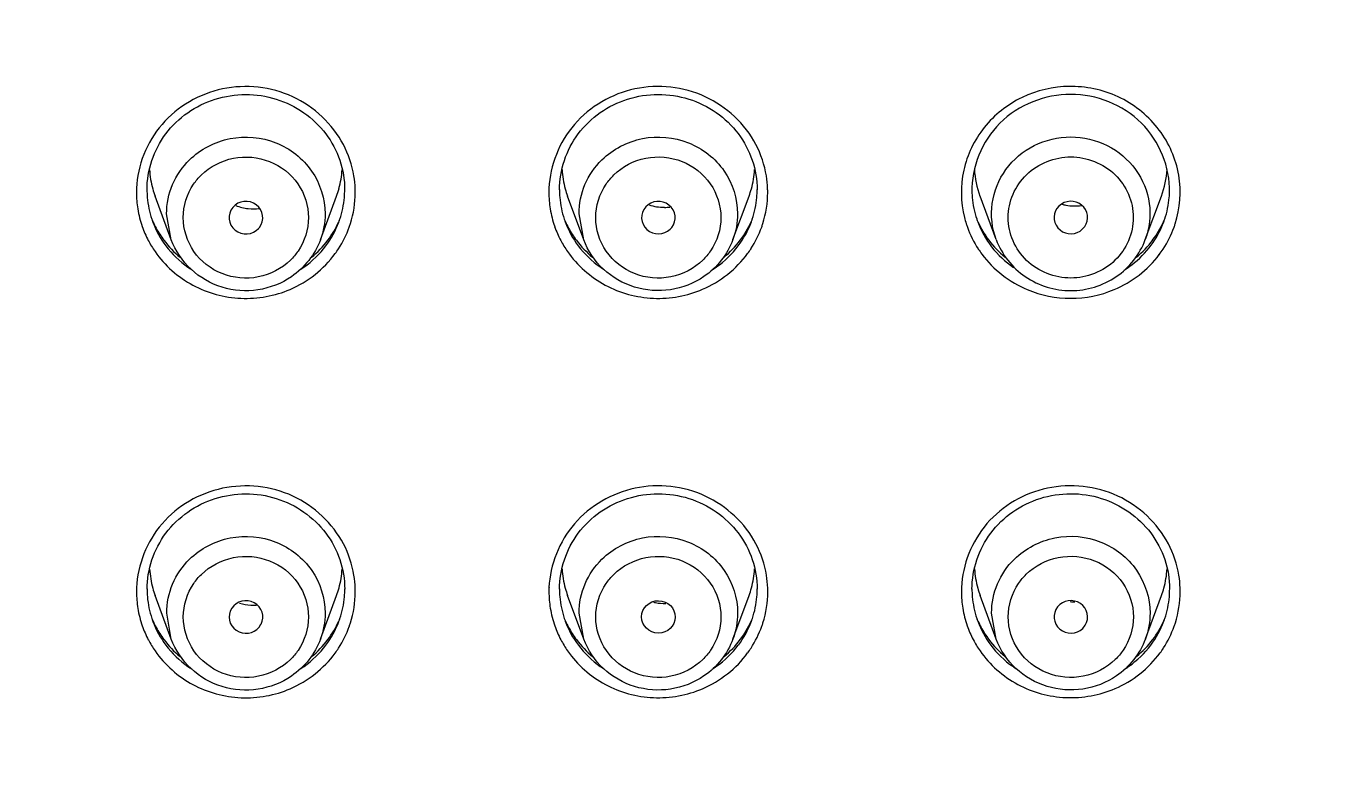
# Model space of a CAD drawing. Extents: x 4680 to 5808, y -3 to 824.
# Drawn here: x 5164.61 to 5188.1, y 553.09 to 566.32 of the extents above; entities that cross this region are included whole.
import ezdxf

# ---------------------------------------------------------------- set-up
doc = ezdxf.new("R2010")
doc.units = 0
doc.header["$LTSCALE"] = 4
doc.header["$MEASUREMENT"] = 0
for name, color, linetype in [('F3A55-R01_DXF_CONTINUOUS_LINE', 7, 'CONTINUOUS'), ('F3A55-R02_DXF_CONTINUOUS_LINE', 7, 'CONTINUOUS'), ('F3A55-R05_DXF_CONTINUOUS_LINE', 7, 'CONTINUOUS')]:
    doc.layers.add(name, color=color, linetype=linetype)

msp = doc.modelspace()

# ---------------------------------------------------------------- linework, layer by layer
at = {"layer": 'F3A55-R01_DXF_CONTINUOUS_LINE', "color": 9, "linetype": 'Continuous'}
for points, knots in [([(5187.683, 604.417), (5183.371, 603.715), (5174.882, 601.443), (5163.15, 595.555), (5152.916, 587.443), (5144.631, 577.453), (5138.656, 566.014), (5135.251, 553.619), (5134.573, 540.813), (5135.953, 532.367), (5137.082, 528.278)], [0, 0, 0, 0, 0.127245, 0.253926, 0.379838, 0.504912, 0.629214, 0.752955, 0.876432, 1, 1, 1, 1]), ([(5135.602, 541.572), (5135.6, 548.632), (5138.217, 562.934), (5149.489, 581.599), (5166.643, 595.356), (5180.629, 600.144), (5187.793, 601.309)], [0, 0, 0, 0, 0.246659, 0.495141, 0.746379, 1, 1, 1, 1]), ([(5136.653, 541.394), (5136.652, 545.286), (5137.446, 553.103), (5140.973, 564.353), (5146.701, 574.72), (5154.403, 583.801), (5163.787, 591.248), (5178.025, 598.619), (5198.143, 602.507), (5218.262, 598.624), (5232.504, 591.262), (5241.888, 583.814), (5249.597, 574.74), (5255.327, 564.374), (5258.858, 553.126), (5259.654, 545.309), (5259.654, 541.417)], [0, 0, 0, 0, 0.061575, 0.123304, 0.185315, 0.247693, 0.310467, 0.373601, 0.500005, 0.626397, 0.689539, 0.752312, 0.814687, 0.876699, 0.938429, 1, 1, 1, 1]), ([(5166.685, 591.426), (5162.497, 588.957), (5154.713, 583.009), (5145.598, 571.582), (5139.605, 558.349), (5137.939, 548.815), (5137.716, 544.051)], [0, 0, 0, 0, 0.252628, 0.50328, 0.752188, 1, 1, 1, 1])]:
    msp.add_open_spline(points, degree=3, knots=knots, dxfattribs=at)
at = {"layer": 'F3A55-R02_DXF_CONTINUOUS_LINE', "color": 7, "linetype": 'Continuous'}
for p, q in [((5166.88, 562.812), (5166.88, 562.811)), ((5170.218, 562.812), (5170.218, 562.812)), ((5174.28, 562.813), (5174.28, 562.812)), ((5177.618, 562.813), (5177.618, 562.813)), ((5166.881, 555.648), (5166.881, 555.647)), ((5170.219, 555.647), (5170.219, 555.648)), ((5174.281, 555.649), (5174.281, 555.648)), ((5177.619, 555.648), (5177.619, 555.649)), ((5181.681, 555.65), (5181.681, 555.649)), ((5185.019, 555.65), (5185.019, 555.65))]:
    msp.add_line(p, q, dxfattribs=at)
at = {"layer": 'F3A55-R02_DXF_CONTINUOUS_LINE', "color": 9, "linetype": 'Continuous'}
for centre, radius, start, end in [((5183.349, 563.247), 1.997, 89.3865, 90.6269), ((5168.666, 563.341), 1.846, 2.0953, 9.2557), ((5176.066, 563.342), 1.846, 2.0953, 9.2557), ((5168.408, 563.341), 1.822, 177.6268, 180.006), ((5168.431, 563.342), 1.845, 180.0194, 189.2553), ((5168.654, 563.344), 1.858, 342.435, 359.9351), ((5168.676, 563.341), 1.836, 0.009, 2.0923), ((5175.808, 563.342), 1.822, 177.6268, 180.006), ((5175.831, 563.343), 1.845, 180.0194, 189.2553), ((5176.054, 563.345), 1.858, 342.435, 359.9351), ((5176.076, 563.342), 1.836, 0.009, 2.0923), ((5168.439, 563.344), 1.853, 189.275, 199.2994), ((5175.839, 563.345), 1.853, 189.275, 199.2994), ((5168.479, 563.408), 1.707, 200.4686, 216.8922), ((5168.619, 563.408), 1.707, 323.1239, 339.5476), ((5168.667, 563.341), 1.845, 340.3872, 342.4037), ((5175.879, 563.409), 1.707, 200.4686, 216.8922), ((5176.019, 563.409), 1.707, 323.1239, 339.5476), ((5176.067, 563.342), 1.845, 340.3658, 342.4037), ((5183.234, 563.344), 1.849, 194.159, 197.7413), ((5183.232, 563.343), 1.846, 197.7439, 199.7641), ((5183.421, 563.409), 1.705, 323.5496, 339.5798), ((5183.465, 563.344), 1.847, 340.1961, 341.2587), ((5183.467, 563.343), 1.845, 341.2591, 342.2153), ((5168.456, 563.35), 1.872, 199.3123, 207.6564), ((5168.633, 563.354), 1.881, 327.0777, 340.3436), ((5175.856, 563.351), 1.872, 199.3123, 207.6564), ((5176.033, 563.355), 1.881, 327.0777, 340.3225), ((5183.268, 563.358), 1.885, 199.8093, 213.1414), ((5183.43, 563.358), 1.885, 326.7876, 340.1484), ((5168.468, 563.357), 1.885, 207.6802, 214.8175), ((5168.627, 563.359), 1.889, 323.8226, 327.0761), ((5175.868, 563.358), 1.885, 207.6802, 214.8175), ((5176.027, 563.36), 1.889, 323.8226, 327.0761), ((5183.272, 563.36), 1.889, 213.1406, 216.5846), ((5183.382, 563.441), 1.755, 307.3347, 323.4657), ((5183.425, 563.361), 1.891, 323.0975, 326.7901), ((5183.371, 563.457), 1.774, 301.819, 307.3032), ((5168.524, 563.45), 1.768, 234.8854, 237.9281), ((5168.574, 563.45), 1.768, 302.0781, 305.1307), ((5175.924, 563.451), 1.768, 234.8854, 237.9281), ((5175.974, 563.451), 1.768, 302.0781, 305.1307), ((5168.667, 556.177), 1.846, 2.0953, 9.2557), ((5176.067, 556.178), 1.846, 2.0953, 9.2557), ((5183.467, 556.179), 1.846, 2.0953, 9.2557), ((5168.409, 556.177), 1.822, 177.6268, 180.006), ((5168.432, 556.177), 1.845, 180.0194, 189.2553), ((5168.655, 556.179), 1.858, 342.435, 359.9351), ((5168.677, 556.177), 1.836, 0.009, 2.0923), ((5175.809, 556.178), 1.822, 177.6268, 180.006), ((5175.832, 556.178), 1.845, 180.0194, 189.2553), ((5176.055, 556.18), 1.858, 342.435, 359.9351), ((5176.077, 556.178), 1.836, 0.009, 2.0923), ((5183.209, 556.179), 1.822, 177.6268, 180.006), ((5183.232, 556.179), 1.845, 180.0194, 189.2553), ((5183.455, 556.182), 1.858, 342.435, 359.9351), ((5183.477, 556.179), 1.836, 0.009, 2.0923), ((5168.44, 556.179), 1.853, 189.275, 199.2994), ((5175.84, 556.18), 1.853, 189.275, 199.2994), ((5183.24, 556.181), 1.853, 189.275, 199.2994), ((5168.457, 556.186), 1.872, 199.3123, 207.6564), ((5168.48, 556.244), 1.707, 200.4686, 216.8922), ((5168.62, 556.244), 1.707, 323.1239, 339.5476), ((5168.634, 556.19), 1.881, 327.0777, 340.3436), ((5168.668, 556.177), 1.845, 340.3872, 342.4037), ((5175.857, 556.187), 1.872, 199.3123, 207.6564), ((5175.88, 556.245), 1.707, 200.4686, 216.8922), ((5176.02, 556.245), 1.707, 323.1239, 339.5476), ((5176.034, 556.191), 1.881, 327.0777, 340.3436), ((5176.068, 556.178), 1.845, 340.3872, 342.4037), ((5183.257, 556.188), 1.872, 199.3123, 207.6564), ((5183.28, 556.246), 1.707, 200.4686, 216.8922), ((5183.42, 556.246), 1.707, 323.1239, 339.5476), ((5183.434, 556.192), 1.881, 327.0777, 340.3225), ((5183.468, 556.179), 1.845, 340.3658, 342.4037), ((5168.469, 556.193), 1.885, 207.6802, 214.8175), ((5175.869, 556.194), 1.885, 207.6802, 214.8175), ((5183.269, 556.195), 1.885, 207.6802, 214.8175), ((5168.628, 556.194), 1.889, 323.8226, 327.0761), ((5176.028, 556.195), 1.889, 323.8226, 327.0761), ((5183.428, 556.196), 1.889, 323.8226, 327.0761), ((5168.525, 556.286), 1.768, 234.8854, 237.9281), ((5168.575, 556.286), 1.768, 302.0781, 305.1307), ((5175.925, 556.287), 1.768, 234.8854, 237.9281), ((5175.975, 556.287), 1.768, 302.0781, 305.1307), ((5183.325, 556.288), 1.768, 234.8854, 237.9281), ((5183.375, 556.288), 1.768, 302.0781, 305.1307)]:
    msp.add_arc(centre, radius, start, end, dxfattribs=at)
at = {"layer": 'F3A55-R02_DXF_CONTINUOUS_LINE', "color": 7, "linetype": 'Continuous'}
for centre, radius, start, end in [((5168.428, 563.393), 1.653, 180.0169, 184.9002), ((5168.457, 563.396), 1.682, 184.9142, 198.5118), ((5168.641, 563.396), 1.682, 341.5044, 355.102), ((5168.67, 563.393), 1.653, 355.1159, 359.9993), ((5175.828, 563.394), 1.653, 180.0169, 184.9002), ((5175.857, 563.397), 1.682, 184.9142, 198.5118), ((5176.041, 563.397), 1.682, 341.5044, 355.102), ((5176.07, 563.394), 1.653, 355.1159, 359.9993), ((5183.22, 563.392), 1.645, 181.4791, 184.8669), ((5183.247, 563.394), 1.671, 184.8874, 198.4229), ((5183.451, 563.394), 1.671, 341.5929, 355.1291), ((5183.478, 563.392), 1.645, 355.1496, 358.5448), ((5168.442, 563.392), 1.667, 198.5403, 200.3725), ((5168.457, 563.524), 1.727, 202.5446, 204.2339), ((5168.473, 563.531), 1.744, 204.2467, 212.5574), ((5168.62, 563.534), 1.75, 323.1156, 335.7516), ((5168.641, 563.524), 1.727, 335.7823, 337.4716), ((5168.656, 563.392), 1.667, 339.6436, 341.4758), ((5175.842, 563.393), 1.667, 198.5403, 200.3725), ((5175.857, 563.525), 1.727, 202.5446, 204.2339), ((5175.873, 563.532), 1.744, 204.2467, 212.5574), ((5176.02, 563.535), 1.75, 323.1155, 335.7289), ((5176.041, 563.525), 1.727, 335.7594, 337.4716), ((5176.056, 563.393), 1.667, 339.6436, 341.4758), ((5183.225, 563.388), 1.648, 198.4459, 200.3758), ((5183.261, 563.528), 1.731, 202.4822, 204.2406), ((5183.28, 563.537), 1.752, 204.2668, 216.8864), ((5183.417, 563.537), 1.752, 323.1297, 335.7493), ((5183.437, 563.528), 1.731, 335.7755, 337.5335), ((5183.473, 563.388), 1.648, 339.6404, 341.5699), ((5168.479, 563.535), 1.751, 212.5558, 216.9072), ((5175.879, 563.536), 1.751, 212.5558, 216.9072), ((5168.512, 563.562), 1.794, 216.9687, 230.461), ((5168.586, 563.562), 1.794, 309.5483, 323.0474), ((5175.912, 563.563), 1.794, 216.9687, 230.461), ((5175.986, 563.563), 1.794, 309.5483, 323.0474), ((5183.311, 563.563), 1.792, 216.9604, 230.4716), ((5183.387, 563.563), 1.792, 309.5446, 323.0558), ((5168.429, 556.229), 1.653, 180.0169, 184.9002), ((5168.671, 556.229), 1.653, 355.1159, 359.9993), ((5175.829, 556.23), 1.653, 180.0169, 184.9002), ((5176.071, 556.23), 1.653, 355.1159, 359.9993), ((5183.229, 556.231), 1.653, 180.0169, 184.9002), ((5183.471, 556.231), 1.653, 355.1159, 359.9993), ((5168.458, 556.232), 1.682, 184.9142, 198.5118), ((5168.642, 556.232), 1.682, 341.5044, 355.102), ((5175.858, 556.233), 1.682, 184.9142, 198.5118), ((5176.042, 556.233), 1.682, 341.5044, 355.102), ((5183.258, 556.234), 1.682, 184.9142, 198.5118), ((5183.442, 556.234), 1.682, 341.5044, 355.102), ((5168.443, 556.228), 1.667, 198.5403, 200.3725), ((5168.458, 556.36), 1.727, 202.5446, 204.2339), ((5168.642, 556.36), 1.727, 335.7823, 337.4716), ((5168.657, 556.228), 1.667, 339.6436, 341.4758), ((5175.843, 556.229), 1.667, 198.5403, 200.3725), ((5175.858, 556.361), 1.727, 202.5446, 204.2339), ((5176.042, 556.361), 1.727, 335.7823, 337.4716), ((5176.057, 556.229), 1.667, 339.6436, 341.4758), ((5183.243, 556.23), 1.667, 198.5403, 200.3725), ((5183.258, 556.362), 1.727, 202.5446, 204.2339), ((5183.442, 556.362), 1.727, 335.7594, 337.4716), ((5183.457, 556.23), 1.667, 339.6436, 341.4758), ((5168.474, 556.367), 1.744, 204.2467, 212.5574), ((5168.621, 556.37), 1.75, 323.1156, 335.7516), ((5175.874, 556.368), 1.744, 204.2467, 212.5574), ((5176.021, 556.371), 1.75, 323.1156, 335.7516), ((5183.274, 556.369), 1.744, 204.2467, 212.5574), ((5183.421, 556.372), 1.75, 323.1155, 335.7289), ((5168.48, 556.371), 1.751, 212.5558, 216.9072), ((5168.513, 556.398), 1.794, 216.9687, 230.461), ((5168.587, 556.398), 1.794, 309.5483, 323.0474), ((5175.88, 556.372), 1.751, 212.5558, 216.9072), ((5175.913, 556.399), 1.794, 216.9687, 230.461), ((5175.987, 556.399), 1.794, 309.5483, 323.0474), ((5183.28, 556.373), 1.751, 212.5558, 216.9072), ((5183.313, 556.4), 1.794, 216.9687, 230.461), ((5183.387, 556.4), 1.794, 309.5483, 323.0474)]:
    msp.add_arc(centre, radius, start, end, dxfattribs=at)
at = {"layer": 'F3A55-R02_DXF_CONTINUOUS_LINE', "color": 9, "linetype": 'Continuous'}
for points, knots in [([(5198.144, 598.415), (5194.285, 598.414), (5186.555, 597.678), (5175.415, 594.407), (5165.139, 589.095), (5156.128, 581.942), (5148.727, 573.221), (5143.225, 563.263), (5139.835, 552.457), (5139.072, 544.948), (5139.073, 541.209)], [0, 0, 0, 0, 0.126979, 0.253656, 0.379783, 0.505185, 0.629798, 0.753677, 0.876989, 1, 1, 1, 1]), ([(5139.49, 541.189), (5139.49, 544.901), (5140.247, 552.357), (5143.613, 563.087), (5149.077, 572.974), (5156.425, 581.634), (5165.372, 588.736), (5175.575, 594.011), (5186.637, 597.258), (5194.312, 597.99), (5198.144, 597.99)], [0, 0, 0, 0, 0.123011, 0.246323, 0.370202, 0.494815, 0.620217, 0.746344, 0.873021, 1, 1, 1, 1]), ([(5145.684, 550.797), (5146.624, 555.962), (5150.182, 566.103), (5159.945, 578.944), (5173.213, 588.344), (5183.589, 591.74), (5188.898, 592.646)], [0, 0, 0, 0, 0.24678, 0.495573, 0.746799, 1, 1, 1, 1]), ([(5170.3, 564.201), (5170.106, 564.57), (5169.441, 565.193), (5168.106, 565.334), (5166.942, 564.669), (5166.604, 563.828), (5166.587, 563.417)], [0, 0, 0, 0, 0.249381, 0.502551, 0.753689, 1, 1, 1, 1]), ([(5177.7, 564.202), (5177.506, 564.571), (5176.841, 565.194), (5175.506, 565.335), (5174.342, 564.67), (5174.004, 563.829), (5173.987, 563.418)], [0, 0, 0, 0, 0.249381, 0.502551, 0.753689, 1, 1, 1, 1]), ([(5183.327, 565.244), (5183.036, 565.241), (5182.449, 565.106), (5181.749, 564.553), (5181.363, 563.757), (5181.373, 563.166), (5181.442, 562.892)], [0, 0, 0, 0, 0.254236, 0.505575, 0.753509, 1, 1, 1, 1]), ([(5185.224, 562.779), (5185.313, 563.058), (5185.358, 563.669), (5184.99, 564.508), (5184.278, 565.097), (5183.672, 565.241), (5183.37, 565.244)], [0, 0, 0, 0, 0.24662, 0.494418, 0.745686, 1, 1, 1, 1]), ([(5167.598, 561.679), (5167.861, 561.538), (5168.459, 561.374), (5169.069, 561.486), (5169.344, 561.603)], [0, 0, 0, 0, 0.499695, 1, 1, 1, 1]), ([(5174.998, 561.68), (5175.261, 561.539), (5175.859, 561.375), (5176.469, 561.487), (5176.744, 561.605)], [0, 0, 0, 0, 0.499695, 1, 1, 1, 1]), ([(5170.301, 557.037), (5170.107, 557.406), (5169.442, 558.029), (5168.107, 558.17), (5166.943, 557.505), (5166.605, 556.663), (5166.588, 556.252)], [0, 0, 0, 0, 0.249381, 0.502551, 0.753689, 1, 1, 1, 1]), ([(5177.701, 557.038), (5177.507, 557.407), (5176.842, 558.03), (5175.507, 558.171), (5174.343, 557.506), (5174.005, 556.664), (5173.988, 556.253)], [0, 0, 0, 0, 0.249381, 0.502551, 0.753689, 1, 1, 1, 1]), ([(5185.101, 557.039), (5184.907, 557.408), (5184.242, 558.031), (5182.907, 558.172), (5181.743, 557.507), (5181.405, 556.665), (5181.388, 556.255)], [0, 0, 0, 0, 0.249381, 0.502551, 0.753689, 1, 1, 1, 1]), ([(5174.999, 554.515), (5175.262, 554.374), (5175.86, 554.21), (5176.47, 554.322), (5176.745, 554.44)], [0, 0, 0, 0, 0.499695, 1, 1, 1, 1]), ([(5182.399, 554.516), (5182.662, 554.375), (5183.26, 554.211), (5183.87, 554.324), (5184.145, 554.441)], [0, 0, 0, 0, 0.499695, 1, 1, 1, 1]), ([(5167.599, 554.514), (5167.862, 554.373), (5168.46, 554.209), (5169.07, 554.321), (5169.345, 554.439)], [0, 0, 0, 0, 0.499695, 1, 1, 1, 1])]:
    msp.add_open_spline(points, degree=3, knots=knots, dxfattribs=at)
at = {"layer": 'F3A55-R02_DXF_CONTINUOUS_LINE', "color": 7, "linetype": 'Continuous'}
for points, knots in [([(5166.776, 563.389), (5166.776, 563.741), (5167.023, 564.474), (5167.969, 565.125), (5169.122, 565.13), (5169.765, 564.684), (5169.982, 564.396)], [0, 0, 0, 0, 0.245001, 0.49554, 0.749435, 1, 1, 1, 1]), ([(5174.176, 563.39), (5174.176, 563.742), (5174.423, 564.475), (5175.369, 565.126), (5176.522, 565.131), (5177.165, 564.685), (5177.382, 564.397)], [0, 0, 0, 0, 0.245001, 0.49554, 0.749435, 1, 1, 1, 1]), ([(5183.349, 565.102), (5182.892, 565.101), (5181.948, 564.739), (5181.565, 563.793), (5181.576, 563.349)], [0, 0, 0, 0, 0.507035, 1, 1, 1, 1]), ([(5185.122, 563.35), (5185.133, 563.794), (5184.75, 564.74), (5183.806, 565.102), (5183.349, 565.102)], [0, 0, 0, 0, 0.492965, 1, 1, 1, 1]), ([(5166.777, 556.224), (5166.777, 556.577), (5167.024, 557.31), (5167.97, 557.961), (5169.123, 557.966), (5169.766, 557.52), (5169.983, 557.232)], [0, 0, 0, 0, 0.245001, 0.49554, 0.749435, 1, 1, 1, 1]), ([(5174.177, 556.225), (5174.177, 556.578), (5174.424, 557.311), (5175.37, 557.962), (5176.523, 557.967), (5177.166, 557.521), (5177.383, 557.233)], [0, 0, 0, 0, 0.245001, 0.49554, 0.749435, 1, 1, 1, 1]), ([(5181.577, 556.226), (5181.577, 556.579), (5181.824, 557.312), (5182.77, 557.963), (5183.923, 557.968), (5184.566, 557.522), (5184.783, 557.234)], [0, 0, 0, 0, 0.245001, 0.49554, 0.749435, 1, 1, 1, 1])]:
    msp.add_open_spline(points, degree=3, knots=knots, dxfattribs=at)
for points in [[(5169.982, 564.396), (5170.091, 564.252), (5170.177, 564.089), (5170.235, 563.919)], [(5177.382, 564.397), (5177.491, 564.254), (5177.577, 564.09), (5177.635, 563.92)], [(5170.235, 563.919), (5170.292, 563.749), (5170.322, 563.568), (5170.322, 563.389)], [(5177.635, 563.92), (5177.692, 563.75), (5177.722, 563.569), (5177.722, 563.39)], [(5169.983, 557.232), (5170.092, 557.088), (5170.178, 556.925), (5170.236, 556.755)], [(5177.383, 557.233), (5177.492, 557.089), (5177.578, 556.926), (5177.636, 556.756)], [(5184.783, 557.234), (5184.892, 557.09), (5184.978, 556.927), (5185.036, 556.757)], [(5170.236, 556.755), (5170.293, 556.585), (5170.323, 556.404), (5170.323, 556.225)], [(5177.636, 556.756), (5177.693, 556.586), (5177.723, 556.405), (5177.723, 556.226)], [(5185.036, 556.757), (5185.093, 556.587), (5185.123, 556.406), (5185.123, 556.227)]]:
    msp.add_open_spline(points, degree=3, dxfattribs=at)
at = {"layer": 'F3A55-R02_DXF_CONTINUOUS_LINE', "color": 9, "linetype": 'Continuous'}
for points in [[(5170.488, 563.638), (5170.456, 563.833), (5170.392, 564.026), (5170.3, 564.201)], [(5177.888, 563.639), (5177.856, 563.834), (5177.792, 564.027), (5177.7, 564.202)], [(5181.68, 562.814), (5181.739, 562.654), (5181.825, 562.501), (5181.929, 562.366)], [(5166.92, 562.281), (5167.093, 562.032), (5167.332, 561.821), (5167.598, 561.679)], [(5167.114, 562.383), (5167.223, 562.238), (5167.358, 562.108), (5167.507, 562.004)], [(5169.592, 562.004), (5169.741, 562.109), (5169.875, 562.238), (5169.984, 562.384)], [(5174.32, 562.282), (5174.493, 562.034), (5174.732, 561.822), (5174.998, 561.68)], [(5174.514, 562.384), (5174.623, 562.239), (5174.758, 562.109), (5174.907, 562.005)], [(5176.992, 562.005), (5177.141, 562.11), (5177.275, 562.239), (5177.384, 562.385)], [(5181.929, 562.366), (5182.039, 562.224), (5182.173, 562.098), (5182.32, 561.996)], [(5169.344, 561.603), (5169.66, 561.739), (5169.949, 561.966), (5170.151, 562.244)], [(5176.744, 561.605), (5177.06, 561.74), (5177.349, 561.967), (5177.551, 562.245)], [(5181.755, 562.234), (5181.96, 561.958), (5182.252, 561.732), (5182.57, 561.599)], [(5184.128, 561.599), (5184.443, 561.731), (5184.732, 561.953), (5184.937, 562.226)], [(5182.57, 561.599), (5182.814, 561.497), (5183.084, 561.443), (5183.349, 561.443)], [(5183.349, 561.443), (5183.614, 561.443), (5183.884, 561.497), (5184.128, 561.599)], [(5170.489, 556.473), (5170.457, 556.669), (5170.393, 556.862), (5170.301, 557.037)], [(5177.889, 556.475), (5177.857, 556.67), (5177.793, 556.863), (5177.701, 557.038)], [(5185.289, 556.476), (5185.257, 556.671), (5185.193, 556.864), (5185.101, 557.039)], [(5176.993, 554.841), (5177.142, 554.945), (5177.276, 555.075), (5177.385, 555.221)], [(5181.915, 555.221), (5182.024, 555.076), (5182.159, 554.946), (5182.308, 554.841)], [(5184.393, 554.842), (5184.542, 554.946), (5184.676, 555.076), (5184.785, 555.222)], [(5166.921, 555.116), (5167.094, 554.868), (5167.333, 554.657), (5167.599, 554.514)], [(5167.115, 555.219), (5167.224, 555.074), (5167.359, 554.944), (5167.508, 554.839)], [(5169.345, 554.439), (5169.661, 554.575), (5169.95, 554.802), (5170.152, 555.079)], [(5169.593, 554.84), (5169.742, 554.944), (5169.876, 555.074), (5169.985, 555.22)], [(5174.321, 555.117), (5174.494, 554.869), (5174.733, 554.658), (5174.999, 554.515)], [(5174.515, 555.22), (5174.624, 555.075), (5174.759, 554.945), (5174.908, 554.84)], [(5176.745, 554.44), (5177.061, 554.576), (5177.35, 554.803), (5177.552, 555.08)], [(5181.721, 555.118), (5181.894, 554.87), (5182.133, 554.659), (5182.399, 554.516)], [(5184.145, 554.441), (5184.461, 554.577), (5184.75, 554.804), (5184.952, 555.081)]]:
    msp.add_open_spline(points, degree=3, dxfattribs=at)
at = {"layer": 'F3A55-R05_DXF_CONTINUOUS_LINE', "color": 7, "linetype": 'Continuous'}
for p, q in [((5167.211, 562.493), (5166.921, 563.275)), ((5169.887, 562.494), (5170.177, 563.276)), ((5174.611, 562.494), (5174.321, 563.276)), ((5177.287, 562.495), (5177.577, 563.277)), ((5182.011, 562.496), (5181.721, 563.277)), ((5184.687, 562.496), (5184.977, 563.278)), ((5168.778, 562.698), (5168.792, 562.714)), ((5176.163, 562.684), (5176.189, 562.714)), ((5183.599, 562.729), (5183.517, 562.649)), ((5167.212, 555.329), (5166.922, 556.111)), ((5169.888, 555.33), (5170.178, 556.112)), ((5174.612, 555.33), (5174.322, 556.112)), ((5177.288, 555.331), (5177.578, 556.113)), ((5182.012, 555.331), (5181.722, 556.113)), ((5184.688, 555.332), (5184.978, 556.114)), ((5168.788, 555.545), (5168.821, 555.595)), ((5183.563, 555.522), (5183.608, 555.578))]:
    msp.add_line(p, q, dxfattribs=at)
at = {"layer": 'F3A55-R05_DXF_CONTINUOUS_LINE', "color": 9, "linetype": 'Continuous'}
for p, q in [((5167.211, 562.493), (5167.128, 562.959)), ((5174.611, 562.494), (5174.528, 562.96)), ((5167.212, 555.329), (5167.129, 555.795)), ((5174.612, 555.33), (5174.529, 555.796)), ((5182.012, 555.331), (5181.929, 555.797))]:
    msp.add_line(p, q, dxfattribs=at)
at = {"layer": 'F3A55-R05_DXF_CONTINUOUS_LINE', "color": 7, "linetype": 'Continuous'}
for centre, radius, start, end in [((5168.458, 563.845), 1.639, 183.3182, 195.5358), ((5168.64, 563.845), 1.639, 344.6284, 356.6966), ((5175.858, 563.846), 1.639, 183.3182, 195.5358), ((5176.04, 563.846), 1.639, 344.4804, 356.6962), ((5183.257, 563.847), 1.639, 183.1857, 200.3406), ((5183.44, 563.847), 1.639, 339.6761, 356.8005), ((5168.447, 563.842), 1.628, 195.5417, 200.3679), ((5168.651, 563.842), 1.628, 339.649, 344.6239), ((5175.847, 563.843), 1.628, 195.5417, 200.3679), ((5176.051, 563.843), 1.628, 339.6486, 344.475), ((5168.696, 563.942), 0.896, 248.5894, 263.3299), ((5168.696, 563.947), 0.9, 263.3971, 276.0111), ((5176.06, 563.947), 0.872, 251.5402, 269.9115), ((5176.059, 563.939), 0.865, 269.9754, 276.5826), ((5183.421, 563.935), 0.836, 254.2504, 259.007), ((5183.422, 563.946), 0.847, 259.0845, 278.0189), ((5168.459, 556.681), 1.639, 183.3182, 195.5358), ((5168.641, 556.681), 1.639, 344.6284, 356.6966), ((5175.859, 556.682), 1.639, 183.3182, 195.5358), ((5176.041, 556.682), 1.639, 344.6284, 356.6966), ((5183.259, 556.683), 1.639, 183.3182, 195.5358), ((5183.441, 556.683), 1.639, 344.4804, 356.6962), ((5168.448, 556.678), 1.628, 195.5417, 200.3679), ((5168.652, 556.678), 1.628, 339.649, 344.6239), ((5175.848, 556.679), 1.628, 195.5417, 200.3679), ((5176.052, 556.679), 1.628, 339.649, 344.6239), ((5183.248, 556.68), 1.628, 195.5417, 200.3679), ((5183.452, 556.68), 1.628, 339.6486, 344.475), ((5168.697, 556.813), 0.877, 252.7879, 266.026), ((5168.696, 556.811), 0.874, 266.0755, 273.0736), ((5176.057, 556.8), 0.832, 256.4543, 259.158), ((5176.059, 556.815), 0.846, 259.204, 271.577), ((5183.423, 556.809), 0.812, 264.2331, 269.9656)]:
    msp.add_arc(centre, radius, start, end, dxfattribs=at)
for centre, major_axis, ratio, start_param, end_param in [((5168.55, 562.89), (0.302, -0.004), 0.967907, -0.631246, 5.57989), ((5175.95, 562.891), (0.301, -0.003), 0.968136, -0.64272, 5.507033), ((5183.35, 562.892), (0.301, -0.002), 0.9683, -0.586519, 5.306581), ((5168.551, 555.726), (0.302, -0.002), 0.967751, -0.455525, 5.623169), ((5183.351, 555.728), (0.301, -0.001), 0.968141, -0.536792, 5.501887)]:
    msp.add_ellipse(centre, major_axis=major_axis, ratio=ratio, start_param=start_param, end_param=end_param, dxfattribs=at)
msp.add_ellipse((5175.951, 555.727), major_axis=(0.301, -0.002), ratio=0.967979, dxfattribs=at)
at = {"layer": 'F3A55-R05_DXF_CONTINUOUS_LINE', "color": 9, "linetype": 'Continuous'}
for points, knots in [([(5167.538, 563.926), (5167.733, 564.118), (5168.253, 564.389), (5169.115, 564.309), (5169.796, 563.78), (5169.97, 563.227), (5169.971, 562.959)], [0, 0, 0, 0, 0.251321, 0.504345, 0.754245, 1, 1, 1, 1]), ([(5174.938, 563.927), (5175.133, 564.119), (5175.653, 564.39), (5176.515, 564.31), (5177.196, 563.781), (5177.37, 563.228), (5177.371, 562.96)], [0, 0, 0, 0, 0.251321, 0.504345, 0.754245, 1, 1, 1, 1]), ([(5182.011, 562.496), (5181.936, 562.7), (5181.885, 563.154), (5182.144, 563.788), (5182.671, 564.232), (5183.124, 564.337), (5183.349, 564.337)], [0, 0, 0, 0, 0.246728, 0.494458, 0.745693, 1, 1, 1, 1]), ([(5183.349, 564.337), (5183.573, 564.337), (5184.026, 564.232), (5184.554, 563.788), (5184.813, 563.155), (5184.763, 562.7), (5184.687, 562.496)], [0, 0, 0, 0, 0.254324, 0.505573, 0.753293, 1, 1, 1, 1]), ([(5167.128, 562.959), (5167.127, 563.137), (5167.201, 563.498), (5167.409, 563.801), (5167.538, 563.926)], [0, 0, 0, 0, 0.497793, 1, 1, 1, 1]), ([(5167.75, 563.654), (5167.905, 563.806), (5168.315, 564.02), (5168.996, 563.957), (5169.534, 563.539), (5169.672, 563.102), (5169.672, 562.891)], [0, 0, 0, 0, 0.251337, 0.504345, 0.754229, 1, 1, 1, 1]), ([(5174.528, 562.96), (5174.527, 563.138), (5174.601, 563.499), (5174.809, 563.802), (5174.938, 563.927)], [0, 0, 0, 0, 0.497793, 1, 1, 1, 1]), ([(5175.15, 563.655), (5175.305, 563.807), (5175.715, 564.021), (5176.396, 563.958), (5176.934, 563.54), (5177.072, 563.103), (5177.072, 562.892)], [0, 0, 0, 0, 0.251337, 0.504345, 0.754229, 1, 1, 1, 1]), ([(5183.349, 561.806), (5183.064, 561.806), (5182.475, 562.032), (5182.104, 562.892), (5182.475, 563.753), (5183.064, 563.979), (5183.349, 563.98)], [0, 0, 0, 0, 0.252859, 0.499988, 0.747122, 1, 1, 1, 1]), ([(5183.349, 563.98), (5183.634, 563.98), (5184.223, 563.753), (5184.594, 562.893), (5184.223, 562.032), (5183.634, 561.806), (5183.349, 561.806)], [0, 0, 0, 0, 0.252859, 0.499988, 0.747122, 1, 1, 1, 1]), ([(5167.426, 562.89), (5167.426, 563.1), (5167.518, 563.389), (5167.699, 563.604), (5167.75, 563.654)], [0, 0, 0, 0, 0.745726, 1, 1, 1, 1]), ([(5174.826, 562.891), (5174.826, 563.101), (5174.918, 563.39), (5175.099, 563.605), (5175.15, 563.655)], [0, 0, 0, 0, 0.745726, 1, 1, 1, 1]), ([(5169.348, 562.127), (5169.193, 561.975), (5168.783, 561.761), (5168.102, 561.825), (5167.564, 562.242), (5167.426, 562.679), (5167.426, 562.89)], [0, 0, 0, 0, 0.251337, 0.504345, 0.754229, 1, 1, 1, 1]), ([(5169.672, 562.891), (5169.672, 562.681), (5169.581, 562.392), (5169.399, 562.177), (5169.348, 562.127)], [0, 0, 0, 0, 0.745726, 1, 1, 1, 1]), ([(5176.748, 562.128), (5176.593, 561.976), (5176.183, 561.762), (5175.502, 561.826), (5174.964, 562.243), (5174.826, 562.68), (5174.826, 562.891)], [0, 0, 0, 0, 0.251337, 0.504345, 0.754229, 1, 1, 1, 1]), ([(5177.072, 562.892), (5177.072, 562.682), (5176.981, 562.393), (5176.799, 562.178), (5176.748, 562.128)], [0, 0, 0, 0, 0.745726, 1, 1, 1, 1]), ([(5167.539, 556.762), (5167.734, 556.954), (5168.254, 557.225), (5169.116, 557.145), (5169.797, 556.616), (5169.971, 556.063), (5169.972, 555.795)], [0, 0, 0, 0, 0.251321, 0.504345, 0.754245, 1, 1, 1, 1]), ([(5174.939, 556.763), (5175.134, 556.955), (5175.654, 557.226), (5176.516, 557.146), (5177.197, 556.617), (5177.371, 556.064), (5177.372, 555.796)], [0, 0, 0, 0, 0.251321, 0.504345, 0.754245, 1, 1, 1, 1]), ([(5182.339, 556.764), (5182.534, 556.956), (5183.054, 557.227), (5183.916, 557.147), (5184.597, 556.618), (5184.771, 556.065), (5184.772, 555.797)], [0, 0, 0, 0, 0.251321, 0.504345, 0.754245, 1, 1, 1, 1]), ([(5167.129, 555.795), (5167.129, 555.973), (5167.202, 556.333), (5167.41, 556.636), (5167.539, 556.762)], [0, 0, 0, 0, 0.497793, 1, 1, 1, 1]), ([(5167.751, 556.49), (5167.906, 556.641), (5168.316, 556.856), (5168.997, 556.792), (5169.535, 556.375), (5169.673, 555.938), (5169.673, 555.726)], [0, 0, 0, 0, 0.251337, 0.504345, 0.754229, 1, 1, 1, 1]), ([(5174.529, 555.796), (5174.529, 555.974), (5174.602, 556.335), (5174.81, 556.637), (5174.939, 556.763)], [0, 0, 0, 0, 0.497793, 1, 1, 1, 1]), ([(5175.151, 556.491), (5175.306, 556.642), (5175.716, 556.857), (5176.397, 556.793), (5176.935, 556.376), (5177.073, 555.939), (5177.073, 555.728)], [0, 0, 0, 0, 0.251337, 0.504345, 0.754229, 1, 1, 1, 1]), ([(5181.929, 555.797), (5181.929, 555.975), (5182.002, 556.336), (5182.21, 556.638), (5182.339, 556.764)], [0, 0, 0, 0, 0.497793, 1, 1, 1, 1]), ([(5182.551, 556.492), (5182.706, 556.644), (5183.116, 556.858), (5183.797, 556.794), (5184.335, 556.377), (5184.473, 555.94), (5184.473, 555.729)], [0, 0, 0, 0, 0.251337, 0.504345, 0.754229, 1, 1, 1, 1]), ([(5167.427, 555.726), (5167.427, 555.936), (5167.519, 556.225), (5167.7, 556.44), (5167.751, 556.49)], [0, 0, 0, 0, 0.745726, 1, 1, 1, 1]), ([(5174.827, 555.727), (5174.827, 555.937), (5174.919, 556.226), (5175.1, 556.441), (5175.151, 556.491)], [0, 0, 0, 0, 0.745726, 1, 1, 1, 1]), ([(5182.227, 555.728), (5182.227, 555.938), (5182.319, 556.227), (5182.5, 556.442), (5182.551, 556.492)], [0, 0, 0, 0, 0.745726, 1, 1, 1, 1]), ([(5169.349, 554.963), (5169.194, 554.811), (5168.784, 554.597), (5168.103, 554.66), (5167.565, 555.078), (5167.427, 555.515), (5167.427, 555.726)], [0, 0, 0, 0, 0.251337, 0.504345, 0.754229, 1, 1, 1, 1]), ([(5169.673, 555.726), (5169.673, 555.517), (5169.582, 555.228), (5169.4, 555.013), (5169.349, 554.963)], [0, 0, 0, 0, 0.745726, 1, 1, 1, 1]), ([(5176.749, 554.964), (5176.594, 554.812), (5176.184, 554.598), (5175.503, 554.661), (5174.965, 555.079), (5174.827, 555.516), (5174.827, 555.727)], [0, 0, 0, 0, 0.251337, 0.504345, 0.754229, 1, 1, 1, 1]), ([(5177.073, 555.728), (5177.073, 555.518), (5176.982, 555.229), (5176.8, 555.014), (5176.749, 554.964)], [0, 0, 0, 0, 0.745726, 1, 1, 1, 1]), ([(5184.149, 554.965), (5183.994, 554.813), (5183.584, 554.599), (5182.903, 554.662), (5182.365, 555.08), (5182.227, 555.517), (5182.227, 555.728)], [0, 0, 0, 0, 0.251337, 0.504345, 0.754229, 1, 1, 1, 1]), ([(5184.473, 555.729), (5184.473, 555.519), (5184.382, 555.23), (5184.2, 555.015), (5184.149, 554.965)], [0, 0, 0, 0, 0.745726, 1, 1, 1, 1])]:
    msp.add_open_spline(points, degree=3, knots=knots, dxfattribs=at)
for points in [[(5169.971, 562.959), (5169.971, 562.802), (5169.942, 562.642), (5169.887, 562.494)], [(5177.371, 562.96), (5177.371, 562.803), (5177.342, 562.643), (5177.287, 562.495)], [(5169.972, 555.795), (5169.972, 555.637), (5169.943, 555.477), (5169.888, 555.33)], [(5177.372, 555.796), (5177.372, 555.638), (5177.343, 555.478), (5177.288, 555.331)], [(5184.772, 555.797), (5184.772, 555.64), (5184.743, 555.479), (5184.688, 555.332)]]:
    msp.add_open_spline(points, degree=3, dxfattribs=at)
at = {"layer": 'F3A55-R05_DXF_CONTINUOUS_LINE', "color": 7, "linetype": 'Continuous'}
for points, knots in [([(5169.367, 561.831), (5169.19, 561.709), (5168.773, 561.546), (5168.109, 561.595), (5167.533, 561.925), (5167.285, 562.294), (5167.211, 562.493)], [0, 0, 0, 0, 0.250689, 0.502054, 0.752115, 1, 1, 1, 1]), ([(5176.767, 561.832), (5176.59, 561.711), (5176.173, 561.547), (5175.509, 561.597), (5174.933, 561.926), (5174.685, 562.295), (5174.611, 562.494)], [0, 0, 0, 0, 0.250689, 0.502054, 0.752115, 1, 1, 1, 1]), ([(5182.011, 562.496), (5182.109, 562.232), (5182.484, 561.753), (5183.065, 561.581), (5183.349, 561.581)], [0, 0, 0, 0, 0.497254, 1, 1, 1, 1]), ([(5183.349, 561.581), (5183.634, 561.581), (5184.214, 561.754), (5184.589, 562.232), (5184.687, 562.496)], [0, 0, 0, 0, 0.502747, 1, 1, 1, 1]), ([(5169.368, 554.667), (5169.191, 554.545), (5168.774, 554.382), (5168.11, 554.431), (5167.534, 554.76), (5167.286, 555.13), (5167.212, 555.329)], [0, 0, 0, 0, 0.250689, 0.502054, 0.752115, 1, 1, 1, 1]), ([(5176.768, 554.668), (5176.591, 554.546), (5176.174, 554.383), (5175.51, 554.432), (5174.934, 554.761), (5174.686, 555.131), (5174.612, 555.33)], [0, 0, 0, 0, 0.250689, 0.502054, 0.752115, 1, 1, 1, 1]), ([(5184.168, 554.669), (5183.991, 554.547), (5183.574, 554.384), (5182.91, 554.433), (5182.334, 554.762), (5182.086, 555.132), (5182.012, 555.331)], [0, 0, 0, 0, 0.250689, 0.502054, 0.752115, 1, 1, 1, 1])]:
    msp.add_open_spline(points, degree=3, knots=knots, dxfattribs=at)
for points in [[(5169.887, 562.494), (5169.838, 562.361), (5169.767, 562.235), (5169.68, 562.124)], [(5177.287, 562.495), (5177.238, 562.362), (5177.167, 562.236), (5177.08, 562.125)], [(5169.68, 562.124), (5169.591, 562.011), (5169.485, 561.912), (5169.367, 561.831)], [(5177.08, 562.125), (5176.991, 562.012), (5176.885, 561.913), (5176.767, 561.832)], [(5169.888, 555.33), (5169.839, 555.197), (5169.768, 555.071), (5169.681, 554.96)], [(5177.288, 555.331), (5177.239, 555.198), (5177.168, 555.072), (5177.081, 554.961)], [(5184.688, 555.332), (5184.639, 555.199), (5184.568, 555.073), (5184.481, 554.962)], [(5169.681, 554.96), (5169.592, 554.847), (5169.486, 554.747), (5169.368, 554.667)], [(5177.081, 554.961), (5176.992, 554.848), (5176.886, 554.748), (5176.768, 554.668)], [(5184.481, 554.962), (5184.392, 554.849), (5184.286, 554.749), (5184.168, 554.669)]]:
    msp.add_open_spline(points, degree=3, dxfattribs=at)

doc.saveas('drawing.dxf')
